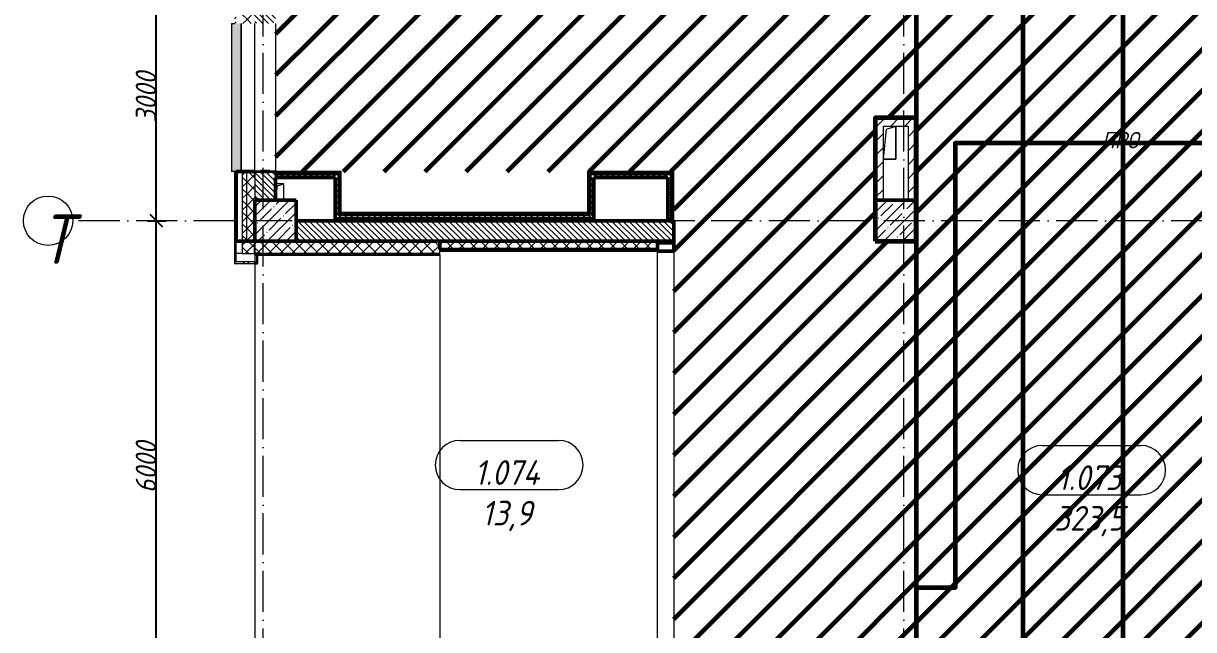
# Model space of a CAD drawing. Header units: millimetres. Extents: x -606178 to 312196, y -19338 to 632709.
# Drawn here: x -431100 to -416854, y 479302 to 486675 of the extents above; entities that cross this region are included whole.
import ezdxf

# ---------------------------------------------------------------- set-up
doc = ezdxf.new("R2010")
doc.units = ezdxf.units.MM
doc.linetypes.add('50_200_ШТРИХ_1Т_ш5_п1_п1_', pattern=[700, 500, -100, 0, -100])
for name, color, linetype, lineweight in [('6.4.1) Окр пт с инж. ПТ2.16', 3, 'Continuous', 60), ('A-____-____-DIMS', 7, 'Continuous', 9), ('A-FLOR-____-OTLN', 7, 'Continuous', 9), ('A-GENM-____-IDEN', 7, 'Continuous', 9), ('A-GENM-____-MCUT', 7, 'Continuous', 25), ('A-GENM-____-OTLN', 7, 'Continuous', 9), ('A-GENM-____-OTLN-1', 7, 'Continuous', 25), ('A-GLAZ-____-OTLN', 7, 'Continuous', 9), ('A-WALL-____-MCUT-2', 7, 'Continuous', 50), ('A-WALL-____-MCUT-3', 7, 'Continuous', 9), ('A-WALL-____-OTLN', 7, 'Continuous', 9), ('A-WALL-____-PATT-1', 7, 'Continuous', 9), ('A-WALL-FNSH-MCUT-1', 7, 'Continuous', 9), ('I-WALL-____-OTLN', 7, 'Continuous', 9), ('S-COLS-____-MCUT', 7, 'Continuous', 50), ('S-COLS-____-OTLN', 7, 'Continuous', 9), ('S-GRID-____-IDEN', 7, 'Continuous', 9), ('S-GRID-____-OTLN-1', 7, '50_200_ШТРИХ_1Т_ш5_п1_п1_', 9)]:
    doc.layers.add(name, color=color, linetype=linetype, lineweight=lineweight)
for name, color, linetype, lineweight, true_color in [('A-AREA-IDEN-1', 7, 'Continuous', 9, 0x000000), ('A-GLAZ-____-OTLN-1', 7, 'Continuous', 9, 0xc0c0c0), ('A-WALL-____-PATT-2', 7, 'Continuous', 9, 0x787878), ('A-WALL-____-PATT-3', 9, 'Continuous', 9, 0x808080)]:
    doc.layers.add(name, color=color, linetype=linetype, lineweight=lineweight, true_color=true_color)
doc.styles.add('ISOCPEUR_I', font='isocpeui.ttf', dxfattribs={"width": 0.9, "height": 2.5})
doc.styles.add('ISOCPEUR_I_9', font='isocpeui.ttf', dxfattribs={"width": 0.9, "height": 250})
doc.dimstyles.new('ISO-2_5_0_9К_БОЛЬШОЙ_ОСИ', dxfattribs={"dimscale": 304.8, "dimtxt": 248.995294, "dimasz": 0.492126, "dimexe": 0.393701, "dimexo": 0, "dimgap": 0, "dimtad": 1, "dimdec": 0, "dimzin": 0, "dimdsep": 46, "dimtxsty": 'ISOCPEUR_I_9', "dimblk1": 'OBLIQUE', "dimblk2": 'OBLIQUE', "dimsah": 1, "dimcen": 0.09, "dimdle": 0.393701, "dimazin": 0, "dimtfac": 1, "dimtdec": 4, "dimtix": 1, "dimtmove": 0, "dimatfit": 3, "dimfxl": 1, "dimtvp": 1, "dimtolj": 1, "dimtzin": 0, "dimarcsym": 2})
pattern_1 = [(135, (-425830.77, 451794.26), (-35.35534, -35.35534), [])]
pattern_2 = [(45, (-425830.77, 451794.26), (-70.71068, 70.71068), []), (135, (-425830.77, 451794.26), (-70.71068, -70.71068), [])]
pattern_3 = [(45, (-425830.77, 451794.26), (-84.8528, 84.8528), [])]
pattern_4 = [(45, (-425830.77, 451794.26), (-85.5366, 85.5366), []), (45, (-425773.75, 451794.26), (-85.5366, 85.5366), [])]
pattern_5 = [(45, (-425830.77, 451794.26), (-35.35534, 35.35534), []), (135, (-425830.77, 451794.26), (-35.35534, -35.35534), [])]

# ---------------------------------------------------------------- blocks, each defined once
blk = doc.blocks.new('BSC_Колонна _Прямоугольная - 500х500-V43-АР1_План отверстий 1 этажа в осях 1-64_А-ГГ')
at = {"layer": 'S-COLS-____-OTLN'}
h = blk.add_hatch(dxfattribs=at)
h.set_pattern_fill('FP_75', color=256, style=0, pattern_type=2)
h.set_pattern_definition([(45, (2200, -32481.04), (-114.04925, 114.04925), []), (45, (2314.05, -32481.04), (-114.04925, 114.04925), [201.613, -40.323, 3.353, -36.97])])
h.paths.add_polyline_path([(-250, -250), (250, -250), (250, 250), (-250, 250), (-250, 73)], flags=0)
at = {"layer": 'S-COLS-____-MCUT'}
for p, q in [((250, 250), (-250, 250)), ((-250, 250), (-250, -250)), ((250, -250), (250, 250)), ((-250, -250), (250, -250))]:
    blk.add_line(p, q, dxfattribs=at)
blk = doc.blocks.new('BSC_Колонна _Прямоугольная - 500х500-V44-АР1_План отверстий 1 этажа в осях 1-64_А-ГГ')
at = {"layer": 'S-COLS-____-OTLN'}
h = blk.add_hatch(dxfattribs=at)
h.set_pattern_fill('FP_76', color=256, style=0, pattern_type=2)
h.set_pattern_definition([(45, (-5350, -32481.04), (-114.04925, 114.04925), []), (45, (-5235.95, -32481.04), (-114.04925, 114.04925), [201.613, -40.323, 3.353, -36.97])])
h.paths.add_polyline_path([(-250, -250), (250, -250), (250, 250), (-250, 250)], flags=0)
at = {"layer": 'S-COLS-____-MCUT'}
for p, q in [((250, 250), (-250, 250)), ((-250, 250), (-250, -250)), ((250, -250), (250, 250)), ((-250, -250), (250, -250))]:
    blk.add_line(p, q, dxfattribs=at)
blk = doc.blocks.new('Фахверк_СКБ_Уголок - 250_2700-27497298-АР1_План отверстий 1 этажа в осях 1-64_А-ГГ')
at = {"layer": 'A-GENM-____-MCUT'}
for p, q in [((200, 181), (125, 181)), ((125, 181), (125, 106)), ((131, 106), (131, 175)), ((131, 175), (200, 175)), ((200, 175), (200, 181)), ((125, 106), (131, 106)), ((131, -6), (125, -6)), ((125, -6), (125, -81)), ((125, -81), (200, -81)), ((131, -75), (131, -6)), ((200, -75), (131, -75)), ((200, -81), (200, -75))]:
    blk.add_line(p, q, dxfattribs=at)
blk = doc.blocks.new('AR_Отверстие прямоугольное _в плите_ - AR_Отверстие прямоугольное _в плите_-30459278-АР1_План отверстий 1 этажа в осях 1-64_А-ГГ')
at = {"layer": 'A-GENM-____-OTLN'}
for p, q in [((-75, -200), (-37, 163)), ((-37, 163), (75, 200)), ((75, -200), (75, 200)), ((-75, -200), (75, -200))]:
    blk.add_line(p, q, dxfattribs=at)
blk = doc.blocks.new('AR_Отверстие прямоугольное _в плите_ - AR_Отверстие прямоугольное _в плите_-V192-АР1_План отверстий 1 этажа в осях 1-64_А-ГГ')
at = {"layer": 'A-GENM-____-OTLN'}
for p, q in [((50, 100), (-50, 100)), ((-50, -100), (-25, 75)), ((-25, 75), (50, 100)), ((50, -100), (50, 100))]:
    blk.add_line(p, q, dxfattribs=at)
blk = doc.blocks.new('Отлив_СКБ - Отлив витража_120_НВФ-31885689-АР1_План отверстий 1 этажа в осях 1-64_А-ГГ')
at = {"layer": 'A-GLAZ-____-OTLN-1'}
for points in [[(1800, 2), (1800, 120), (0, 120), (0, 2), (1264, 2)], [(1264, 0), (1800, 0), (1800, 2), (0, 2), (0, 0)]]:
    blk.add_hatch(color=256, dxfattribs=at).paths.add_polyline_path(points, flags=0)
at = {"layer": 'A-GLAZ-____-OTLN'}
for p, q in [((0, 83), (0, 120)), ((1800, 120), (0, 120)), ((0, 2), (1800, 2)), ((1800, 120), (1800, 83)), ((1800, 0), (0, 0))]:
    blk.add_line(p, q, dxfattribs=at)
blk = doc.blocks.new('О_Общий_Откосы металлические_СКБ_Боковой - О_Общий_Откосы металлические_СКБ_Боковой-32003645-АР1_План отверстий 1 этажа в осях 1-64_А-ГГ')
at = {"layer": 'A-GENM-____-MCUT'}
for p, q in [((0, 0), (-120, 0)), ((-120, 0), (-120, -30)), ((0, -30), (0, 0)), ((-120, -30), (-270, -30)), ((-270, -30), (-270, -37)), ((-270, -37), (-113, -37)), ((-113, -37), (-113, -7)), ((-113, -7), (-7, -7)), ((-7, -7), (-7, -30)), ((-7, -30), (0, -30))]:
    blk.add_line(p, q, dxfattribs=at)
blk = doc.blocks.new('BSC_Колонна _Прямоугольная1 - 200х100 _металл_-35284186-АР1_План отверстий 1 этажа в осях 1-64_А-ГГ')
at = {"layer": 'S-COLS-____-MCUT'}
for p, q in [((100, 50), (-100, 50)), ((-100, 50), (-100, -50)), ((100, -50), (100, 50)), ((-100, -50), (100, -50))]:
    blk.add_line(p, q, dxfattribs=at)
blk = doc.blocks.new('Ось сетки - Круг_Ø6_00__ISO-2_5_0_9K_-25732049-АР1_План отверстий 1 этажа в осях 1-64_А-ГГ')
at = {"layer": 'S-GRID-____-IDEN'}
blk.add_circle((0, 0), 3, dxfattribs=at)
blk = doc.blocks.new('_Oblique')
at = {"color": 0, "linetype": 'ByBlock', "lineweight": -2}
blk.add_line((-0.5, -0.5), (0.5, 0.5), dxfattribs=at)
blk = doc.blocks.new('*D4144')
at = {"layer": 'A-____-____-DIMS', "color": 0, "lineweight": -2, "transparency": 16777216}
for p, q in [((-429482, 478155), (-429482, 484395)), ((-429588, 484275), (-429362, 484275)), ((-429588, 478275), (-429362, 478275))]:
    blk.add_line(p, q, dxfattribs=at)
at = {"layer": 'Defpoints', "color": 0, "transparency": 16777216}
for p in [(-429588, 484275), (-429482, 484275), (-429588, 478275)]:
    blk.add_point(p, dxfattribs=at)
at = {"layer": 'A-____-____-DIMS', "color": 0, "lineweight": -2, "transparency": 16777216, "xscale": 150, "yscale": 150, "zscale": 150}
for p, rotation in [((-429482, 484275), 90), ((-429482, 478275), 270)]:
    blk.add_blockref('_Oblique', p, dxfattribs=dict(at, rotation=rotation))
at = {"layer": 'A-____-____-DIMS', "color": 0, "transparency": 16777216, "insert": (-429607, 481275), "char_height": 250, "width": 758.48, "attachment_point": 5, "rotation": 90, "style": 'ISOCPEUR_I_9'}
blk.add_mtext('\\A1;6000', dxfattribs=at)
blk = doc.blocks.new('*D4145')
at = {"layer": 'A-____-____-DIMS', "color": 0, "lineweight": -2, "transparency": 16777216}
for p, q in [((-429482, 484155), (-429482, 487395)), ((-429588, 487275), (-429362, 487275)), ((-429588, 484275), (-429362, 484275))]:
    blk.add_line(p, q, dxfattribs=at)
at = {"layer": 'Defpoints', "color": 0, "transparency": 16777216}
for p in [(-429588, 487275), (-429482, 487275), (-429588, 484275)]:
    blk.add_point(p, dxfattribs=at)
at = {"layer": 'A-____-____-DIMS', "color": 0, "lineweight": -2, "transparency": 16777216, "xscale": 150, "yscale": 150, "zscale": 150}
for p, rotation in [((-429482, 487275), 90), ((-429482, 484275), 270)]:
    blk.add_blockref('_Oblique', p, dxfattribs=dict(at, rotation=rotation))
at = {"layer": 'A-____-____-DIMS', "color": 0, "transparency": 16777216, "insert": (-429607, 485775), "char_height": 250, "width": 758.48, "attachment_point": 5, "rotation": 90, "style": 'ISOCPEUR_I_9'}
blk.add_mtext('\\A1;3000', dxfattribs=at)
blk = doc.blocks.new('AAR_СКБ_Марка_помещения_1_5 ммп - Номер _ Площадь-27962135-АИ_План этажа_Стены_1')
at = {"layer": 'A-AREA-IDEN-1'}
for p, q in [((-2.987, 3), (3.013, 3)), ((-2.987, 0), (3.013, 0))]:
    blk.add_line(p, q, dxfattribs=at)
for centre, start, end in [((-2.987, 1.5), 90, 270), ((3.013, 1.5), 270, 90)]:
    blk.add_arc(centre, 1.5, start, end, dxfattribs=at)

msp = doc.modelspace()

# ---------------------------------------------------------------- hatches: boundary and pattern name
at = {"layer": '6.4.1) Окр пт с инж. ПТ2.16'}
h = msp.add_hatch(dxfattribs=at)
h.set_pattern_fill('ANSI31', color=256, scale=111)
h.paths.add_polyline_path([(-416230.7712, 499275.3011), (-420230.7712, 499275.3011), (-420230.7712, 461025.3011), (-416230.7712, 461025.3011), (-416230.7712, 470075.3011), (-416930.7712, 470075.3011), (-416930.7712, 478525.3011), (-416230.7712, 478525.3011)])
h = msp.add_hatch(dxfattribs=at)
h.set_pattern_fill('ANSI31', color=256, scale=111)
h.paths.add_polyline_path([(-420230.7712, 487025.3011), (-420730.7712, 487025.3011), (-420730.7712, 487275.3011), (-427780.7712, 487275.3011), (-427780.7712, 487025.3011), (-427930.7712, 487025.3011), (-427930.7712, 486825.3011), (-428030.7712, 486825.3011), (-428030.7712, 486750.3011), (-428024.7712, 486750.3011), (-428024.7712, 486675.3011), (-428026.0963, 484875.3011), (-428024.7712, 484875.3011), (-423180.7712, 484875.3011), (-423180.7712, 483905.3011), (-423180.7712, 478645.3011), (-423180.7712, 478545.3011), (-423180.7712, 478525.3011), (-422420.7712, 478525.3011), (-422420.7712, 478575.3011), (-422330.7712, 478575.3011), (-422330.7712, 478550.3011), (-421330.7712, 478550.3011), (-421330.7712, 478575.3011), (-421240.7712, 478575.3011), (-421240.7712, 478525.3011), (-420230.7712, 478525.3011), (-420230.7712, 484025.3011), (-420730.7712, 484025.3011), (-420730.7712, 484525.3011), (-420730.7712, 485525.3011), (-420230.7712, 485525.3011)])
at = {"layer": 'A-WALL-____-PATT-1'}
h = msp.add_hatch(dxfattribs=at)
h.set_pattern_fill('FP_3', color=256, style=0, pattern_type=2)
h.set_pattern_definition(pattern_4)
h.paths.add_polyline_path([(-428510.7712, 483775.3011), (-428510.7712, 484875.3011), (-428530.7712, 484875.3011), (-428530.7712, 483775.3011)], flags=0)
h.paths.add_polyline_path([(-428530.7712, 486675.3011), (-428510.7712, 486675.3011), (-428510.7712, 487800.3011), (-428530.7712, 487800.3011), (-428530.7712, 486928.505)], flags=0)
h.paths.add_polyline_path([(-428510.7712, 489600.3011), (-428510.7712, 490725.3011), (-428530.7712, 490725.3011), (-428530.7712, 489600.3011)], flags=0)
h.paths.add_polyline_path([(-428530.7712, 492525.3011), (-428510.7712, 492525.3011), (-428510.7712, 493725.3011), (-428530.7712, 493725.3011)], flags=0)
h.paths.add_polyline_path([(-428510.7712, 495525.3011), (-428510.7712, 496725.3011), (-428530.7712, 496725.3011), (-428530.7712, 495525.3011)], flags=0)
h.paths.add_polyline_path([(-428530.7712, 498525.3011), (-428510.7712, 498525.3011), (-428510.7712, 499775.3011), (-428530.7712, 499775.3011), (-428530.7712, 498968.4209)], flags=0)
h = msp.add_hatch(dxfattribs=at)
h.set_pattern_fill('FP_1', color=256, style=0, pattern_type=2)
h.set_pattern_definition(pattern_2)
h.paths.add_polyline_path([(-428380.7712, 484025.3011), (-428380.7712, 484875.3011), (-428430.7712, 484875.3011), (-428430.7712, 484025.3011)], flags=0)
h.paths.add_polyline_path([(-428380.7712, 486675.3011), (-428380.7712, 487800.3011), (-428430.7712, 487800.3011), (-428430.7712, 486675.3011)], flags=0)
h.paths.add_polyline_path([(-428380.7712, 489600.3011), (-428380.7712, 490725.3011), (-428430.7712, 490725.3011), (-428430.7712, 489600.3011)], flags=0)
h.paths.add_polyline_path([(-428430.7712, 492525.3011), (-428380.7712, 492525.3011), (-428380.7712, 493725.3011), (-428430.7712, 493725.3011), (-428430.7712, 492948.4629)], flags=0)
h.paths.add_polyline_path([(-428430.7712, 495525.3011), (-428380.7712, 495525.3011), (-428380.7712, 496725.3011), (-428430.7712, 496725.3011), (-428430.7712, 495528.4449)], flags=0)
h.paths.add_polyline_path([(-428380.7712, 498525.3011), (-428380.7712, 499625.3011), (-428430.7712, 499625.3011), (-428430.7712, 498525.3011)], flags=0)
h = msp.add_hatch(dxfattribs=at)
h.set_pattern_fill('FP_1', color=256, style=0, pattern_type=2)
h.set_pattern_definition(pattern_2)
h.paths.add_polyline_path([(-428280.7712, 484025.3011), (-428280.7712, 484800.3011), (-428286.7712, 484800.3011), (-428286.7712, 484875.3011), (-428380.7712, 484875.3011), (-428380.7712, 484025.3011)], flags=0)
h.paths.add_polyline_path([(-428286.7712, 486675.3011), (-428286.7712, 486750.3011), (-428280.7712, 486750.3011), (-428280.7712, 487725.3011), (-428286.7712, 487725.3011), (-428286.7712, 487800.3011), (-428380.7712, 487800.3011), (-428380.7712, 486675.3011)], flags=0)
h.paths.add_polyline_path([(-428286.7712, 489600.3011), (-428286.7712, 489675.3011), (-428280.7712, 489675.3011), (-428280.7712, 490650.3011), (-428286.7712, 490650.3011), (-428286.7712, 490725.3011), (-428380.7712, 490725.3011), (-428380.7712, 489600.3011)], flags=0)
h.paths.add_polyline_path([(-428286.7712, 492525.3011), (-428286.7712, 492600.3011), (-428280.7712, 492600.3011), (-428280.7712, 493650.3011), (-428286.7712, 493650.3011), (-428286.7712, 493725.3011), (-428380.7712, 493725.3011), (-428380.7712, 492525.3011)], flags=0)
h.paths.add_polyline_path([(-428280.7712, 495525.3011), (-428280.7712, 496650.3011), (-428286.7712, 496650.3011), (-428286.7712, 496725.3011), (-428380.7712, 496725.3011), (-428380.7712, 495525.3011)], flags=0)
h.paths.add_polyline_path([(-428286.7712, 498525.3011), (-428286.7712, 498600.3011), (-428280.7712, 498600.3011), (-428280.7712, 499525.3011), (-428380.7712, 499525.3011), (-428380.7712, 498525.3011)], flags=0)
h = msp.add_hatch(dxfattribs=at)
h.set_pattern_fill('FP_6', color=256, style=0, pattern_type=2)
h.set_pattern_definition(pattern_1)
h.paths.add_polyline_path([(-428280.7712, 484525.3011), (-428030.7712, 484525.3011), (-428030.7712, 484869.3011), (-428099.7712, 484869.3011), (-428099.7712, 484875.3011), (-428211.7712, 484875.3011), (-428211.7712, 484869.3011), (-428280.7712, 484869.3011), (-428280.7712, 484800.3011)], flags=0)
h.paths.add_polyline_path([(-428099.7712, 486675.3011), (-428099.7712, 486681.3011), (-428030.7712, 486681.3011), (-428030.7712, 487025.3011), (-428280.7712, 487025.3011), (-428280.7712, 486681.3011), (-428211.7712, 486681.3011), (-428211.7712, 486675.3011)], flags=0)
h = msp.add_hatch(dxfattribs=at)
h.set_pattern_fill('FP_4', color=256, style=0, pattern_type=2)
h.set_pattern_definition(pattern_3)
h.paths.add_polyline_path([(-420630.7712, 484525.3011), (-420630.7712, 485525.3011), (-420730.7712, 485525.3011), (-420730.7712, 484525.3011)], flags=0)
h = msp.add_hatch(dxfattribs=at)
h.set_pattern_fill('FP_4', color=256, style=0, pattern_type=2)
h.set_pattern_definition(pattern_3)
h.paths.add_polyline_path([(-420330.7712, 485425.3011), (-420230.7712, 485425.3011), (-420230.7712, 485525.3011), (-420630.7712, 485525.3011), (-420630.7712, 485425.3011)], flags=0)
h = msp.add_hatch(dxfattribs=at)
h.set_pattern_fill('FP_4', color=256, style=0, pattern_type=2)
h.set_pattern_definition(pattern_3)
h.paths.add_polyline_path([(-420230.7712, 484525.3011), (-420230.7712, 485425.3011), (-420330.7712, 485425.3011), (-420330.7712, 484525.3011)], flags=0)
h = msp.add_hatch(dxfattribs=at)
h.set_pattern_fill('FP_6', color=256, style=0, pattern_type=2)
h.set_pattern_definition(pattern_1)
h.paths.add_polyline_path([(-423180.7712, 484025.3011), (-423180.7712, 484275.3011), (-427780.7712, 484275.3011), (-427780.7712, 484025.3011), (-424078.257, 484025.3011)], flags=0)
h = msp.add_hatch(dxfattribs=at)
h.set_pattern_fill('FP_1', color=256, style=0, pattern_type=2)
h.set_pattern_definition(pattern_2)
h.paths.add_polyline_path([(-426030.7712, 483875.3011), (-426030.7712, 484025.3011), (-428430.7712, 484025.3011), (-428430.7712, 483875.3011), (-426729.4534, 483875.3011)], flags=0)
h = msp.add_hatch(dxfattribs=at)
h.set_pattern_fill('FP_1', color=256, style=0, pattern_type=2)
h.set_pattern_definition(pattern_2)
h.paths.add_polyline_path([(-423380.7712, 483925.3011), (-423380.7712, 484025.3011), (-426030.7712, 484025.3011), (-426030.7712, 483925.3011), (-424078.257, 483925.3011)], flags=0)
h = msp.add_hatch(dxfattribs=at)
h.set_pattern_fill('FP_6', color=256, style=0, pattern_type=2)
h.set_pattern_definition(pattern_1)
h.paths.add_polyline_path([(-423380.7712, 478525.3011), (-423180.7712, 478525.3011), (-423180.7712, 478545.3011), (-423380.7712, 478545.3011)], flags=0)
h.paths.add_polyline_path([(-423180.7712, 484005.3011), (-423180.7712, 484025.3011), (-423380.7712, 484025.3011), (-423380.7712, 484005.3011), (-423347.4379, 484005.3011)], flags=0)
h = msp.add_hatch(dxfattribs=at)
h.set_pattern_fill('FP_3', color=256, style=0, pattern_type=2)
h.set_pattern_definition(pattern_4)
h.paths.add_polyline_path([(-428280.7712, 483755.3011), (-428280.7712, 483775.3011), (-428530.7712, 483775.3011), (-428530.7712, 483755.3011), (-428496.9177, 483755.3011)], flags=0)
at = {"layer": 'A-WALL-____-PATT-2'}
h = msp.add_hatch(dxfattribs=at)
h.set_pattern_fill('FP_183', color=256, style=0, pattern_type=2)
h.set_pattern_definition([(0, (-425830.771, 451794.26), (81.28, 20.32), [3.353, -57.607, 3.353, -57.607, -325.12]), (0, (-425830.771, 451794.26), (81.28, 20.32), [-121.92, 3.353, -118.567, 3.353, -57.607, -142.24]), (0, (-425830.771, 451794.26), (81.28, 20.32), [-304.8, 3.353, -37.287, 3.353, -98.247]), (120, (-425800.291, 451804.42), (-58.237636, 60.230545), [3.353, -57.607, 3.353, -57.607, -325.12]), (120, (-425800.291, 451804.42), (-58.237636, 60.230545), [-121.92, 3.353, -118.567, 3.353, -57.607, -142.24]), (120, (-425800.291, 451804.42), (-58.237636, 60.230545), [-304.8, 3.353, -37.287, 3.353, -98.247]), (240, (-425790.131, 451845.06), (-23.042364, -80.550545), [3.353, -57.607, 3.353, -57.607, -325.12]), (240, (-425790.131, 451845.06), (-23.042364, -80.550545), [-121.92, 3.353, -118.567, 3.353, -57.607, -142.24]), (240, (-425790.131, 451845.06), (-23.042364, -80.550545), [-304.8, 3.353, -37.287, 3.353, -98.247])])
h.paths.add_polyline_path([(-423380.7712, 483905.3011), (-423380.7712, 483925.3011), (-426030.7712, 483925.3011), (-426030.7712, 483905.3011), (-424078.257, 483905.3011)], flags=0)
at = {"layer": 'A-WALL-____-PATT-3'}
h = msp.add_hatch(dxfattribs=at)
h.set_pattern_fill('FP_7', color=256, style=0, pattern_type=2)
h.set_pattern_definition(pattern_5)
h.paths.add_polyline_path([(-423255.7712, 484800.3011), (-423205.7712, 484800.3011), (-423205.7712, 484850.3011), (-424205.7712, 484850.3011), (-424205.7712, 484800.3011), (-424078.257, 484800.3011)], flags=0)
h.paths.add_polyline_path([(-427305.7712, 484800.3011), (-427255.7712, 484800.3011), (-427255.7712, 484850.3011), (-428024.7712, 484849.8873), (-428024.7712, 484800.3011), (-427613.1856, 484800.3011)], flags=0)
h = msp.add_hatch(dxfattribs=at)
h.set_pattern_fill('FP_7', color=256, style=0, pattern_type=2)
h.set_pattern_definition(pattern_5)
h.paths.add_polyline_path([(-427255.7712, 484350.3011), (-427255.7712, 484800.3011), (-427305.7712, 484800.3011), (-427305.7712, 484350.3011)], flags=0)
h = msp.add_hatch(dxfattribs=at)
h.set_pattern_fill('FP_7', color=256, style=0, pattern_type=2)
h.set_pattern_definition(pattern_5)
h.paths.add_polyline_path([(-424205.7712, 484350.3011), (-424155.7712, 484350.3011), (-424155.7712, 484800.3011), (-424205.7712, 484800.3011), (-424205.7712, 484362.8011)], flags=0)
h = msp.add_hatch(dxfattribs=at)
h.set_pattern_fill('FP_7', color=256, style=0, pattern_type=2)
h.set_pattern_definition(pattern_5)
h.paths.add_polyline_path([(-423205.7712, 484275.3011), (-423205.7712, 484800.3011), (-423255.7712, 484800.3011), (-423255.7712, 484275.3011)], flags=0)
h = msp.add_hatch(dxfattribs=at)
h.set_pattern_fill('FP_7', color=256, style=0, pattern_type=2)
h.set_pattern_definition(pattern_5)
h.paths.add_polyline_path([(-424155.7712, 484300.3011), (-424155.7712, 484350.3011), (-427305.7712, 484350.3011), (-427305.7712, 484300.3011), (-425845.7213, 484300.3011)], flags=0)

# ---------------------------------------------------------------- linework, layer by layer
at = {"layer": '6.4.1) Окр пт с инж. ПТ2.16'}
for points in [[(-420230.7712, 461025.3011), (-416230.7712, 461025.3011), (-416230.7712, 499275.3011), (-420230.7712, 499275.3011)], [(-420730.7712, 484025.3011), (-420230.7712, 484025.3011), (-420230.7712, 485525.3011), (-420730.7712, 485525.3011)]]:
    msp.add_lwpolyline(points, close=True, dxfattribs=at)
at = {"layer": '6.4.1) Окр пт с инж. ПТ2.16', "color": 1}
for points in [[(-418928.3207, 463503.1909), (-418928.3207, 497933.2018)], [(-417713.0413, 477836.7831), (-417713.0413, 489253.3038)], [(-416230.7712, 485217.3567), (-419755.4917, 485217.3567), (-419755.4917, 479808.474), (-420230.7712, 479808.474)]]:
    msp.add_lwpolyline(points, dxfattribs=at)
at = {"layer": 'A-FLOR-____-OTLN'}
for p, q in [((-420480.7712, 485425.3011), (-420480.7712, 485025.3011)), ((-420480.7712, 485025.3011), (-420630.7712, 485025.3011)), ((-428280.7712, 483855.3011), (-428280.7712, 483775.3011)), ((-426030.7712, 483855.3011), (-426030.7712, 478695.3011)), ((-428280.7712, 483755.3011), (-428280.7712, 478795.3011))]:
    msp.add_line(p, q, dxfattribs=at)
at = {"layer": 'A-WALL-____-MCUT-2'}
for p, q in [((-428286.7712, 484875.3011), (-428510.7712, 484875.3011)), ((-428510.7712, 484875.3011), (-428510.7712, 484025.3011)), ((-428099.7712, 484875.3011), (-428211.7712, 484875.3011)), ((-428030.7712, 484525.3011), (-428030.7712, 484800.3011)), ((-427255.7712, 484850.3011), (-428024.7712, 484850.3011)), ((-428024.7712, 484800.3011), (-427305.7712, 484800.3011)), ((-427305.7712, 484800.3011), (-427305.7712, 484300.3011)), ((-427255.7712, 484350.3011), (-427255.7712, 484850.3011)), ((-423205.7712, 484850.3011), (-424205.7712, 484850.3011)), ((-424205.7712, 484350.3011), (-424205.7712, 484850.3011)), ((-424155.7712, 484800.3011), (-423255.7712, 484800.3011)), ((-424155.7712, 484300.3011), (-424155.7712, 484800.3011)), ((-423255.7712, 484800.3011), (-423255.7712, 484275.3011)), ((-423205.7712, 484275.3011), (-423205.7712, 484850.3011)), ((-424205.7712, 484350.3011), (-427255.7712, 484350.3011)), ((-423180.7712, 484275.3011), (-427780.7712, 484275.3011)), ((-427305.7712, 484300.3011), (-424155.7712, 484300.3011)), ((-423255.7712, 484275.3011), (-423205.7712, 484275.3011)), ((-423180.7712, 484005.3011), (-423180.7712, 484275.3011)), ((-428510.7712, 484025.3011), (-428280.7712, 484025.3011)), ((-423180.7712, 484025.3011), (-427780.7712, 484025.3011)), ((-426030.7712, 484025.3011), (-426030.7712, 483925.3011)), ((-423380.7712, 483925.3011), (-426030.7712, 483925.3011)), ((-423380.7712, 484005.3011), (-423380.7712, 484025.3011)), ((-423380.7712, 484025.3011), (-423380.7712, 484005.3011))]:
    msp.add_line(p, q, dxfattribs=at)
at = {"layer": 'A-WALL-____-MCUT-3'}
for p, q in [((-428430.7712, 483875.3011), (-428430.7712, 484875.3011)), ((-428380.7712, 484025.3011), (-428380.7712, 484875.3011)), ((-428280.7712, 484800.3011), (-428280.7712, 484525.3011)), ((-427243.2712, 484862.8011), (-428024.7712, 484862.8011)), ((-427243.2712, 484362.8011), (-427243.2712, 484862.8011)), ((-423193.2712, 484862.8011), (-424218.2712, 484862.8011)), ((-424218.2712, 484362.8011), (-424218.2712, 484862.8011)), ((-423193.2712, 484275.3011), (-423193.2712, 484862.8011)), ((-424218.2712, 484362.8011), (-427243.2712, 484362.8011)), ((-426030.7712, 483875.3011), (-426030.7712, 483925.3011)), ((-428430.7712, 483875.3011), (-428280.7712, 483875.3011)), ((-426030.7712, 483869.3011), (-428280.7712, 483869.3011)), ((-426030.7712, 483863.3011), (-428280.7712, 483863.3011))]:
    msp.add_line(p, q, dxfattribs=at)
at = {"layer": 'A-WALL-____-OTLN'}
for p, q in [((-428280.7712, 484875.3011), (-428280.7712, 486675.3011)), ((-428030.7712, 486675.3011), (-428030.7712, 484875.3011)), ((-428430.7712, 483875.3011), (-428510.7712, 483875.3011))]:
    msp.add_line(p, q, dxfattribs=at)
at = {"layer": 'A-WALL-FNSH-MCUT-1'}
for p, q in [((-420730.7712, 485525.3011), (-420730.7712, 484525.3011)), ((-420230.7712, 485525.3011), (-420730.7712, 485525.3011)), ((-420230.7712, 484525.3011), (-420230.7712, 485525.3011)), ((-420630.7712, 484525.3011), (-420630.7712, 485425.3011)), ((-420630.7712, 485425.3011), (-420330.7712, 485425.3011)), ((-420330.7712, 485425.3011), (-420330.7712, 484525.3011)), ((-428530.7712, 484875.3011), (-428530.7712, 483755.3011)), ((-428510.7712, 484875.3011), (-428530.7712, 484875.3011)), ((-427230.7712, 484875.3011), (-428024.7712, 484875.3011)), ((-427230.7712, 484375.3011), (-427230.7712, 484875.3011)), ((-423180.7712, 484875.3011), (-424230.7712, 484875.3011)), ((-424230.7712, 484875.3011), (-424230.7712, 484375.3011)), ((-423180.7712, 484275.3011), (-423180.7712, 484875.3011)), ((-424230.7712, 484375.3011), (-427230.7712, 484375.3011)), ((-423205.7712, 484275.3011), (-423180.7712, 484275.3011)), ((-428510.7712, 483775.3011), (-428510.7712, 484025.3011)), ((-426030.7712, 483875.3011), (-428280.7712, 483875.3011)), ((-428280.7712, 483875.3011), (-428280.7712, 483855.3011)), ((-428280.7712, 483855.3011), (-426030.7712, 483855.3011)), ((-426030.7712, 483905.3011), (-423380.7712, 483905.3011)), ((-426030.7712, 483855.3011), (-426030.7712, 483875.3011)), ((-428530.7712, 483755.3011), (-428280.7712, 483755.3011)), ((-428280.7712, 483775.3011), (-428510.7712, 483775.3011)), ((-428280.7712, 483755.3011), (-428280.7712, 483775.3011))]:
    msp.add_line(p, q, dxfattribs=at)
at = {"layer": 'I-WALL-____-OTLN'}
for p, q in [((-423380.7712, 478645.3011), (-423380.7712, 483905.3011)), ((-423180.7712, 483905.3011), (-423180.7712, 478645.3011))]:
    msp.add_line(p, q, dxfattribs=at)
at = {"layer": 'S-GRID-____-OTLN-1'}
for p, q in [((-428180.7712, 447311.6528), (-428180.7712, 501675.2188)), ((-420380.7712, 447311.6528), (-420380.7712, 501675.2188)), ((-399123.032, 484275.3011), (-430499.5414, 484275.3011))]:
    msp.add_line(p, q, dxfattribs=at)

# ---------------------------------------------------------------- block references
at = {"layer": 'A-AREA-IDEN-1', "xscale": 199.9999999999999, "yscale": 199.9999999999999, "zscale": 199.9999999999999}
for p in [(-425187.9, 481003.8082), (-418097.8189, 480941.3082)]:
    msp.add_blockref('AAR_СКБ_Марка_помещения_1_5 ммп - Номер _ Площадь-27962135-АИ_План этажа_Стены_1', p, dxfattribs=at)
at = {"layer": 'A-GENM-____-OTLN'}
for name, p in [('AR_Отверстие прямоугольное _в плите_ - AR_Отверстие прямоугольное _в плите_-30459278-АР1_План отверстий 1 этажа в осях 1-64_А-ГГ', (-420555.7712, 485225.3011)), ('AR_Отверстие прямоугольное _в плите_ - AR_Отверстие прямоугольное _в плите_-V192-АР1_План отверстий 1 этажа в осях 1-64_А-ГГ', (-427980.7712, 484625.3011))]:
    msp.add_blockref(name, p, dxfattribs=at)
at = {"layer": 'A-GENM-____-OTLN', "rotation": 270.0000000000002}
msp.add_blockref('О_Общий_Откосы металлические_СКБ_Боковой - О_Общий_Откосы металлические_СКБ_Боковой-32003645-АР1_План отверстий 1 этажа в осях 1-64_А-ГГ', (-428250.7712, 483755.3011), dxfattribs=at)
at = {"layer": 'A-GENM-____-OTLN-1', "rotation": 269.9999999999999}
msp.add_blockref('Фахверк_СКБ_Уголок - 250_2700-27497298-АР1_План отверстий 1 этажа в осях 1-64_А-ГГ', (-428205.7712, 485000.3011), dxfattribs=at)
at = {"layer": 'A-GLAZ-____-OTLN', "rotation": 90}
msp.add_blockref('Отлив_СКБ - Отлив витража_120_НВФ-31885689-АР1_План отверстий 1 этажа в осях 1-64_А-ГГ', (-428447.7712, 484875.3011), dxfattribs=at)
at = {"layer": 'S-COLS-____-OTLN'}
for name, p in [('BSC_Колонна _Прямоугольная - 500х500-V43-АР1_План отверстий 1 этажа в осях 1-64_А-ГГ', (-428030.7712, 484275.3011)), ('BSC_Колонна _Прямоугольная - 500х500-V44-АР1_План отверстий 1 этажа в осях 1-64_А-ГГ', (-420480.7712, 484275.3011))]:
    msp.add_blockref(name, p, dxfattribs=at)
at = {"layer": 'S-COLS-____-OTLN', "rotation": 180}
msp.add_blockref('BSC_Колонна _Прямоугольная1 - 200х100 _металл_-35284186-АР1_План отверстий 1 этажа в осях 1-64_А-ГГ', (-423280.7712, 483955.3011), dxfattribs=at)
at = {"layer": 'S-GRID-____-IDEN', "xscale": 99.99999999999993, "yscale": 99.99999999999993, "zscale": 99.99999999999993, "rotation": 89.9999999999998}
msp.add_blockref('Ось сетки - Круг_Ø6_00__ISO-2_5_0_9K_-25732049-АР1_План отверстий 1 этажа в осях 1-64_А-ГГ', (-430799.5414, 484275.3011), dxfattribs=at)

# ---------------------------------------------------------------- texts
at = {"layer": 'A-AREA-IDEN-1', "char_height": 300, "attachment_point": 8, "line_spacing_factor": 1.139951, "style": 'ISOCPEUR_I'}
for s, insert, width in [('\\pxqc,t8.46667,16.93333,25.4,33.86667,42.33333,50.8,59.26667,67.73333,76.2,84.66667,93.13333,101.6,110.06667,118.53333,127,135.46667,143.93333,152.4,160.86667,169.33333,177.8,186.26667,194.73333,203.2,211.66667,220.13333,228.6,237.06667,245.53333,254,262.46667,270.93333;{1.074}', (-425213.329, 481062.138), 940), ('\\pxqc,t8.46667,16.93333,25.4,33.86667,42.33333,50.8,59.26667,67.73333,76.2,84.66667,93.13333,101.6,110.06667,118.53333,127,135.46667,143.93333,152.4,160.86667,169.33333,177.8,186.26667,194.73333,203.2,211.66667,220.13333,228.6,237.06667,245.53333,254,262.46667,270.93333;{1.073}', (-418123.248, 480999.638), 900), ('\\pxqc,t8.46667,16.93333,25.4,33.86667,42.33333,50.8,59.26667,67.73333,76.2,84.66667,93.13333,101.6,110.06667,118.53333,127,135.46667,143.93333,152.4,160.86667,169.33333,177.8,186.26667,194.73333,203.2,211.66667,220.13333,228.6,237.06667,245.53333,254,262.46667,270.93333;{13,9}', (-425213.329, 480498.1901), 702), ('\\pxqc,t8.46667,16.93333,25.4,33.86667,42.33333,50.8,59.26667,67.73333,76.2,84.66667,93.13333,101.6,110.06667,118.53333,127,135.46667,143.93333,152.4,160.86667,169.33333,177.8,186.26667,194.73333,203.2,211.66667,220.13333,228.6,237.06667,245.53333,254,262.46667,270.93333;{323,5}', (-418123.248, 480435.6901), 966)]:
    msp.add_mtext(s, dxfattribs=dict(at, insert=insert, width=width))
at = {"layer": 'A-GENM-____-IDEN', "insert": (-417972.1051, 485354.8935), "char_height": 200, "width": 562.784625, "attachment_point": 1, "style": 'ISOCPEUR_I_9'}
msp.add_mtext('ПРО', dxfattribs=at)
at = {"layer": 'S-GRID-____-IDEN', "insert": (-430892.3619, 484351.377), "char_height": 600, "width": 223.670812, "attachment_point": 1, "style": 'ISOCPEUR_I'}
msp.add_mtext('\\fISOCPEUR|b0|i1|c204|p34|;\\W.9;Т', dxfattribs=at)

# ---------------------------------------------------------------- dimensions: what is measured, and where the dimension line sits
at = {"layer": 'A-____-____-DIMS'}
for base, p1, p2, override, picture, middle in [((-429482.1668, 487275.3011), (-429588.2328, 484275.3011), (-429588.2328, 487275.3011), {"dimpost": '<>', "dimfxl": 3000}, '*D4145', (-429607.1668, 485775.3011)), ((-429482.1668, 484275.3011), (-429588.2328, 478275.3011), (-429588.2328, 484275.3011), {"dimpost": '<>', "dimfxl": 6000}, '*D4144', (-429607.1668, 481275.3011))]:
    dim = msp.add_linear_dim(base=base, p1=p1, p2=p2, angle=90, dimstyle='ISO-2_5_0_9К_БОЛЬШОЙ_ОСИ', override=override, dxfattribs=at)
    dim.commit()
    dim.dimension.update_dxf_attribs({"geometry": picture, "text_midpoint": middle})

doc.saveas('drawing.dxf')
